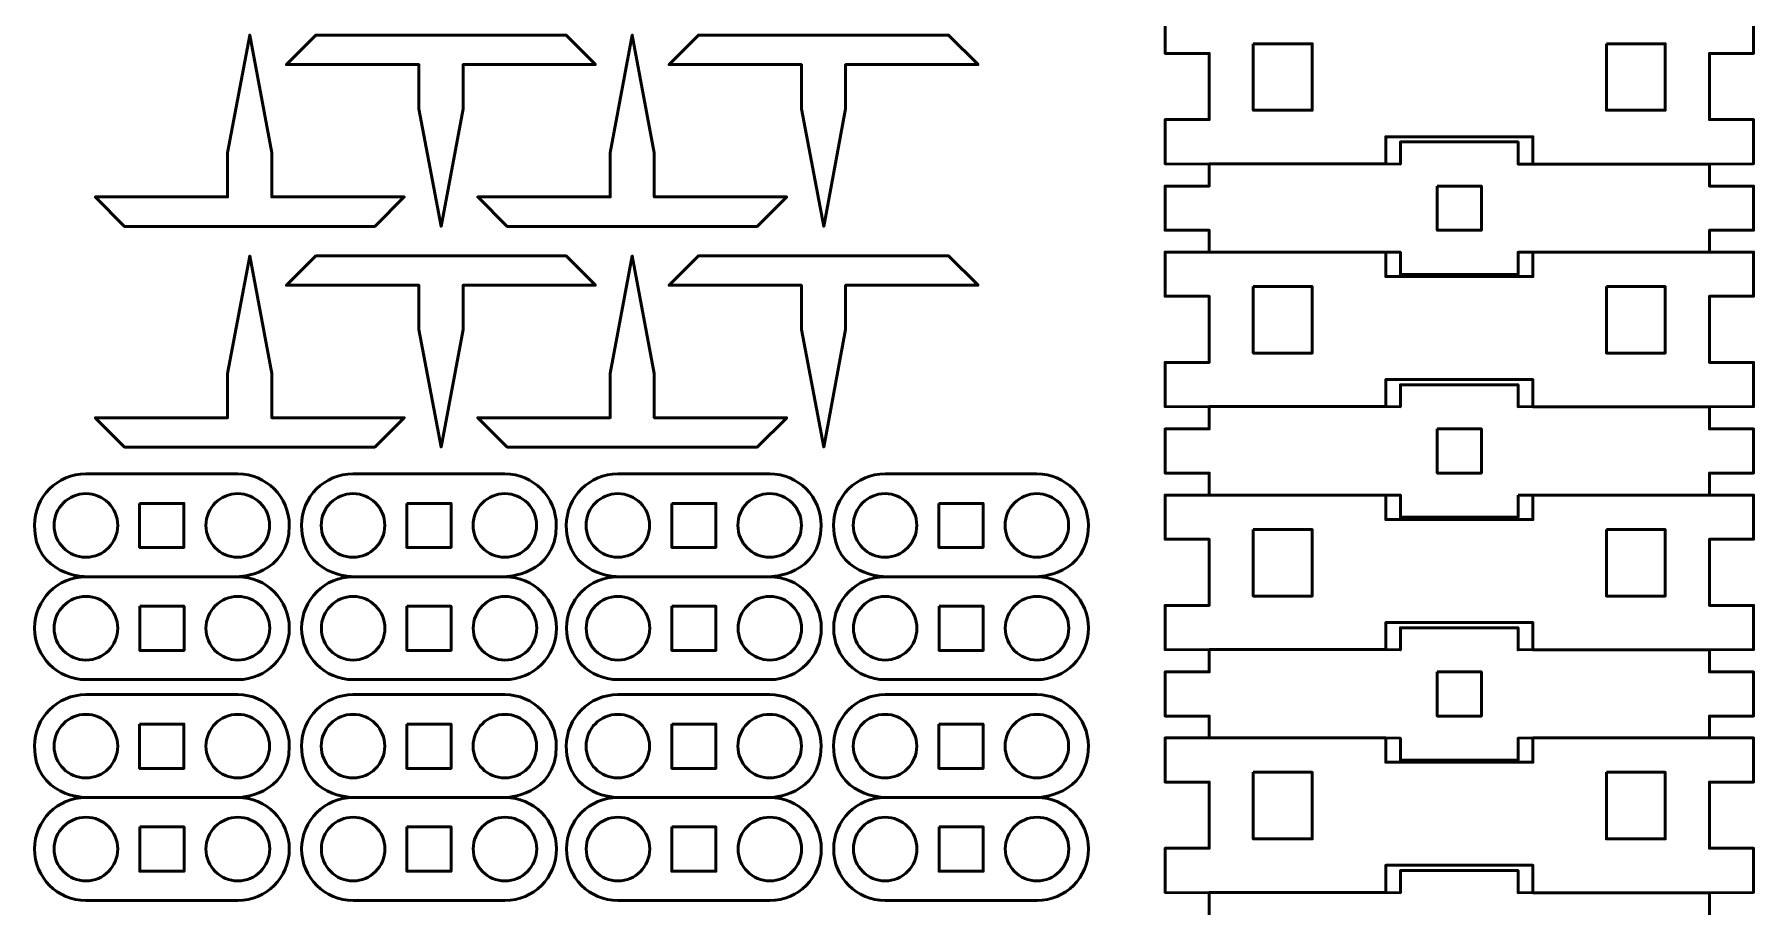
# Model space of a CAD drawing. Header units: inches. Extents: x -370 to 849, y -422 to 797.
# Drawn here: x -66 to 50.8, y -333.3 to -274 of the extents above; entities that cross this region are included whole.
import ezdxf

# ---------------------------------------------------------------- set-up
doc = ezdxf.new("R2010")
doc.units = ezdxf.units.IN
doc.header["$MEASUREMENT"] = 0
doc.layers.add('Layer 1', color=7, linetype='Continuous')

msp = doc.modelspace()

# ---------------------------------------------------------------- linework, layer by layer
at = {"layer": 'Layer 1', "color": 7, "lineweight": 50, "true_color": 0xffffff}
for points in [[(13.8, -333.8), (13.8, -332.3), (10.8, -332.28), (10.8, -329.28), (13.8, -329.28), (13.8, -324.78), (10.8, -324.78), (10.8, -321.78), (13.8, -321.78), (13.8, -320.3), (10.8, -320.3), (10.8, -317.3), (13.8, -317.3), (13.8, -315.8), (10.8, -315.78), (10.8, -312.78), (13.8, -312.78), (13.8, -308.28), (10.8, -308.28), (10.8, -305.28), (13.8, -305.28), (13.8, -303.78), (10.8, -303.78), (10.8, -300.78), (13.8, -300.78), (13.8, -299.28), (10.8, -299.26), (10.8, -296.26), (13.8, -296.26), (13.8, -291.77), (10.8, -291.77), (10.8, -288.77), (13.8, -288.77), (13.8, -287.28), (10.8, -287.28), (10.8, -284.28), (13.8, -284.28), (13.8, -282.78), (10.8, -282.76), (10.8, -279.76), (13.8, -279.76), (13.8, -275.26), (10.8, -275.26), (10.8, -272.26)], [(50.8, -272.26), (50.8, -275.26), (47.8, -275.26), (47.8, -279.76), (50.8, -279.76), (50.8, -282.76), (47.8, -282.78), (47.8, -284.28), (50.8, -284.28), (50.8, -287.28), (47.8, -287.28), (47.8, -288.77), (50.8, -288.77), (50.8, -291.77), (47.8, -291.77), (47.8, -296.26), (50.8, -296.26), (50.8, -299.26), (47.8, -299.28), (47.8, -300.78), (50.8, -300.78), (50.8, -303.78), (47.8, -303.78), (47.8, -305.28), (50.8, -305.28), (50.8, -308.28), (47.8, -308.28), (47.8, -312.78), (50.8, -312.78), (50.8, -315.78), (47.8, -315.8), (47.8, -317.3), (50.8, -317.3), (50.8, -320.3), (47.8, -320.3), (47.8, -321.78), (50.8, -321.78), (50.8, -324.78), (47.8, -324.78), (47.8, -329.28), (50.8, -329.28), (50.8, -332.28), (47.8, -332.3), (47.8, -333.8)], [(-52.91, -282.02), (-51.41, -274.02), (-49.91, -282.02), (-49.91, -285.02), (-40.91, -285.02), (-42.91, -287.02), (-59.91, -287.02), (-61.91, -285.02), (-52.91, -285.02), (-52.91, -282.02)], [(-36.91, -279.02), (-38.4, -287.02), (-39.91, -279.02), (-39.91, -276.02), (-48.91, -276.02), (-46.91, -274.02), (-29.91, -274.02), (-27.91, -276.02), (-36.91, -276.02), (-36.91, -279.02)], [(-26.91, -282.02), (-25.41, -274.02), (-23.91, -282.02), (-23.91, -285.02), (-14.91, -285.02), (-16.91, -287.02), (-33.91, -287.02), (-35.91, -285.02), (-26.91, -285.02), (-26.91, -282.02)], [(-10.91, -279.02), (-12.4, -287.02), (-13.91, -279.02), (-13.91, -276.02), (-22.91, -276.02), (-20.91, -274.02), (-3.91, -274.02), (-1.91, -276.02), (-10.91, -276.02), (-10.91, -279.02)], [(16.8, -274.61), (20.8, -274.61), (20.8, -279.13), (16.8, -279.13), (16.8, -274.61)], [(40.8, -274.61), (44.8, -274.61), (44.8, -279.13), (40.8, -279.13), (40.8, -274.61)], [(25.8, -282.76), (25.8, -280.93), (35.8, -280.93), (35.8, -282.78), (34.8, -282.78), (34.8, -281.28), (26.8, -281.28), (26.8, -282.78), (25.8, -282.76)], [(25.8, -282.76), (13.8, -282.76)], [(47.8, -282.78), (35.8, -282.78)], [(29.3, -284.28), (32.3, -284.28), (32.3, -287.28), (29.3, -287.28), (29.3, -284.28)], [(-52.91, -297.02), (-51.41, -289.02), (-49.91, -297.02), (-49.91, -300.02), (-40.91, -300.02), (-42.91, -302.02), (-59.91, -302.02), (-61.91, -300.02), (-52.91, -300.02), (-52.91, -297.02)], [(-36.91, -294.02), (-38.4, -302.02), (-39.91, -294.02), (-39.91, -291.02), (-48.91, -291.02), (-46.91, -289.02), (-29.91, -289.02), (-27.91, -291.02), (-36.91, -291.02), (-36.91, -294.02)], [(-26.91, -297.02), (-25.41, -289.02), (-23.91, -297.02), (-23.91, -300.02), (-14.91, -300.02), (-16.91, -302.02), (-33.91, -302.02), (-35.91, -300.02), (-26.91, -300.02), (-26.91, -297.02)], [(-10.91, -294.02), (-12.4, -302.02), (-13.91, -294.02), (-13.91, -291.02), (-22.91, -291.02), (-20.91, -289.02), (-3.91, -289.02), (-1.91, -291.02), (-10.91, -291.02), (-10.91, -294.02)], [(25.8, -288.77), (13.8, -288.77)], [(35.8, -288.77), (35.8, -290.43), (25.8, -290.43), (25.8, -288.77), (26.8, -288.78), (26.8, -290.28), (34.8, -290.28), (34.8, -288.78), (35.8, -288.77)], [(35.8, -288.77), (47.8, -288.77)], [(16.8, -291.11), (20.8, -291.11), (20.8, -295.63), (16.8, -295.63), (16.8, -291.11)], [(40.8, -291.11), (44.8, -291.11), (44.8, -295.63), (40.8, -295.63), (40.8, -291.11)], [(25.8, -299.26), (25.8, -297.43), (35.8, -297.43), (35.8, -299.26), (34.8, -299.28), (34.8, -297.78), (26.8, -297.78), (26.8, -299.28), (25.8, -299.26)], [(25.8, -299.26), (13.8, -299.26)], [(47.8, -299.28), (35.8, -299.28)], [(29.3, -300.78), (32.3, -300.78), (32.3, -303.78), (29.3, -303.78), (29.3, -300.78)], [(-58.89, -305.84), (-55.88, -305.84), (-55.88, -308.84), (-58.89, -308.84), (-58.89, -305.84)], [(-40.73, -305.84), (-37.72, -305.84), (-37.72, -308.84), (-40.73, -308.84), (-40.73, -305.84)], [(-22.73, -305.84), (-19.72, -305.84), (-19.72, -308.84), (-22.73, -308.84), (-22.73, -305.84)], [(-4.57, -305.84), (-1.57, -305.84), (-1.57, -308.84), (-4.57, -308.84), (-4.57, -305.84)], [(13.8, -305.28), (25.8, -305.28)], [(34.8, -305.28), (34.8, -306.78), (26.8, -306.78), (26.8, -305.28), (25.8, -305.28), (25.8, -306.94), (35.8, -306.94), (35.8, -305.28), (34.8, -305.28)], [(47.8, -305.28), (35.8, -305.28)], [(16.8, -307.62), (20.8, -307.62), (20.8, -312.14), (16.8, -312.14), (16.8, -307.62)], [(40.8, -307.62), (44.8, -307.62), (44.8, -312.14), (40.8, -312.14), (40.8, -307.62)], [(-62.54, -310.83), (-52.21, -310.83)], [(-44.38, -310.83), (-34.06, -310.83)], [(-26.38, -310.83), (-16.06, -310.83)], [(-8.22, -310.83), (2.1, -310.83)], [(-58.88, -312.83), (-55.87, -312.83), (-55.87, -315.83), (-58.88, -315.83), (-58.88, -312.83)], [(-40.72, -312.83), (-37.72, -312.83), (-37.72, -315.83), (-40.72, -315.83), (-40.72, -312.83)], [(-22.72, -312.83), (-19.72, -312.83), (-19.72, -315.83), (-22.72, -315.83), (-22.72, -312.83)], [(-4.56, -312.83), (-1.56, -312.83), (-1.56, -315.83), (-4.56, -315.83), (-4.56, -312.83)], [(25.8, -315.78), (25.8, -313.94), (35.8, -313.94), (35.8, -315.78), (34.8, -315.8), (34.8, -314.3), (26.8, -314.3), (26.8, -315.8), (25.8, -315.78)], [(25.8, -315.78), (13.8, -315.78)], [(47.8, -315.8), (35.8, -315.8)], [(29.3, -317.3), (32.3, -317.3), (32.3, -320.3), (29.3, -320.3), (29.3, -317.3)], [(-58.89, -320.84), (-55.88, -320.84), (-55.88, -323.85), (-58.89, -323.85), (-58.89, -320.84)], [(-40.73, -320.84), (-37.72, -320.84), (-37.72, -323.85), (-40.73, -323.85), (-40.73, -320.84)], [(-22.73, -320.84), (-19.72, -320.84), (-19.72, -323.85), (-22.73, -323.85), (-22.73, -320.84)], [(-4.57, -320.84), (-1.57, -320.84), (-1.57, -323.85), (-4.57, -323.85), (-4.57, -320.84)], [(25.8, -321.78), (13.8, -321.78)], [(35.8, -321.78), (35.8, -323.44), (25.8, -323.44), (25.8, -321.78), (26.8, -321.8), (26.8, -323.3), (34.8, -323.3), (34.8, -321.8), (35.8, -321.78)], [(35.8, -321.78), (47.8, -321.78)], [(16.8, -324.12), (20.8, -324.12), (20.8, -328.65), (16.8, -328.65), (16.8, -324.12)], [(40.8, -324.12), (44.8, -324.12), (44.8, -328.65), (40.8, -328.65), (40.8, -324.12)], [(-62.54, -325.84), (-52.21, -325.84)], [(-44.38, -325.84), (-34.06, -325.84)], [(-26.38, -325.84), (-16.06, -325.84)], [(-8.22, -325.84), (2.1, -325.84)], [(-58.88, -327.83), (-55.87, -327.83), (-55.87, -330.84), (-58.88, -330.84), (-58.88, -327.83)], [(-40.72, -327.83), (-37.72, -327.83), (-37.72, -330.84), (-40.72, -330.84), (-40.72, -327.83)], [(-22.72, -327.83), (-19.72, -327.83), (-19.72, -330.84), (-22.72, -330.84), (-22.72, -327.83)], [(-4.56, -327.83), (-1.56, -327.83), (-1.56, -330.84), (-4.56, -330.84), (-4.56, -327.83)], [(25.8, -332.28), (25.8, -330.44), (35.8, -330.44), (35.8, -332.28), (34.8, -332.3), (34.8, -330.8), (26.8, -330.8), (26.8, -332.3), (25.8, -332.28)], [(25.8, -332.28), (13.8, -332.28)], [(47.8, -332.3), (35.8, -332.3)]]:
    msp.add_lwpolyline(points, dxfattribs=at)
for points, knots in [([(-66.04, -307.34), (-66.04, -305.4), (-64.48, -303.84), (-62.54, -303.84), (-62.54, -303.84), (-52.22, -303.84), (-52.22, -303.84), (-50.29, -303.84), (-48.72, -305.4), (-48.72, -307.34), (-48.72, -310.75), (-52.22, -310.83), (-52.22, -310.83), (-50.28, -310.83), (-48.72, -312.39), (-48.72, -314.33), (-48.72, -316.26), (-50.28, -317.82), (-52.22, -317.82), (-52.22, -317.82), (-62.54, -317.82), (-62.54, -317.82), (-64.47, -317.82), (-66.03, -316.26), (-66.03, -314.33), (-66.03, -312.39), (-64.47, -310.83), (-62.54, -310.83), (-62.54, -310.83), (-66.04, -310.78), (-66.04, -307.34)], [0, 0, 0, 0, 1, 1, 1, 2, 2, 2, 3, 3, 3, 4, 4, 4, 5, 5, 5, 6, 6, 6, 7, 7, 7, 8, 8, 8, 9, 9, 9, 10, 10, 10, 10]), ([(-47.89, -307.34), (-47.89, -305.4), (-46.32, -303.84), (-44.39, -303.84), (-44.39, -303.84), (-34.07, -303.84), (-34.07, -303.84), (-32.13, -303.84), (-30.57, -305.4), (-30.57, -307.34), (-30.57, -310.75), (-34.06, -310.83), (-34.06, -310.83), (-32.12, -310.83), (-30.56, -312.39), (-30.56, -314.33), (-30.56, -316.26), (-32.12, -317.82), (-34.06, -317.82), (-34.06, -317.82), (-44.38, -317.82), (-44.38, -317.82), (-46.31, -317.82), (-47.88, -316.26), (-47.88, -314.33), (-47.88, -312.39), (-46.31, -310.83), (-44.38, -310.83), (-44.38, -310.83), (-47.89, -310.78), (-47.89, -307.34)], [0, 0, 0, 0, 1, 1, 1, 2, 2, 2, 3, 3, 3, 4, 4, 4, 5, 5, 5, 6, 6, 6, 7, 7, 7, 8, 8, 8, 9, 9, 9, 10, 10, 10, 10]), ([(-29.89, -307.34), (-29.89, -305.4), (-28.32, -303.84), (-26.39, -303.84), (-26.39, -303.84), (-16.07, -303.84), (-16.07, -303.84), (-14.13, -303.84), (-12.57, -305.4), (-12.57, -307.34), (-12.57, -310.75), (-16.06, -310.83), (-16.06, -310.83), (-14.13, -310.83), (-12.56, -312.39), (-12.56, -314.33), (-12.56, -316.26), (-14.13, -317.82), (-16.06, -317.82), (-16.06, -317.82), (-26.38, -317.82), (-26.38, -317.82), (-28.31, -317.82), (-29.88, -316.26), (-29.88, -314.33), (-29.88, -312.39), (-28.31, -310.83), (-26.38, -310.83), (-26.38, -310.83), (-29.89, -310.78), (-29.89, -307.34)], [0, 0, 0, 0, 1, 1, 1, 2, 2, 2, 3, 3, 3, 4, 4, 4, 5, 5, 5, 6, 6, 6, 7, 7, 7, 8, 8, 8, 9, 9, 9, 10, 10, 10, 10]), ([(-11.73, -307.34), (-11.73, -305.4), (-10.16, -303.84), (-8.23, -303.84), (-8.23, -303.84), (2.09, -303.84), (2.09, -303.84), (4.02, -303.84), (5.59, -305.4), (5.59, -307.34), (5.59, -310.75), (2.1, -310.83), (2.1, -310.83), (4.03, -310.83), (5.6, -312.39), (5.6, -314.33), (5.6, -316.26), (4.03, -317.82), (2.1, -317.82), (2.1, -317.82), (-8.22, -317.82), (-8.22, -317.82), (-10.16, -317.82), (-11.72, -316.26), (-11.72, -314.33), (-11.72, -312.39), (-10.16, -310.83), (-8.22, -310.83), (-8.22, -310.83), (-11.73, -310.78), (-11.73, -307.34)], [0, 0, 0, 0, 1, 1, 1, 2, 2, 2, 3, 3, 3, 4, 4, 4, 5, 5, 5, 6, 6, 6, 7, 7, 7, 8, 8, 8, 9, 9, 9, 10, 10, 10, 10]), ([(-62.54, -305.18), (-61.35, -305.18), (-60.38, -306.14), (-60.38, -307.34), (-60.38, -308.53), (-61.35, -309.5), (-62.54, -309.5), (-63.74, -309.5), (-64.7, -308.53), (-64.7, -307.34), (-64.7, -306.14), (-63.74, -305.18), (-62.54, -305.18)], [0, 0, 0, 0, 1, 1, 1, 2, 2, 2, 3, 3, 3, 4, 4, 4, 4]), ([(-52.22, -305.18), (-51.03, -305.18), (-50.06, -306.14), (-50.06, -307.34), (-50.06, -308.53), (-51.03, -309.5), (-52.22, -309.5), (-53.42, -309.5), (-54.38, -308.53), (-54.38, -307.34), (-54.38, -306.14), (-53.42, -305.18), (-52.22, -305.18)], [0, 0, 0, 0, 1, 1, 1, 2, 2, 2, 3, 3, 3, 4, 4, 4, 4]), ([(-44.39, -305.18), (-43.19, -305.18), (-42.23, -306.14), (-42.23, -307.34), (-42.23, -308.53), (-43.19, -309.5), (-44.39, -309.5), (-45.58, -309.5), (-46.55, -308.53), (-46.55, -307.34), (-46.55, -306.14), (-45.58, -305.18), (-44.39, -305.18)], [0, 0, 0, 0, 1, 1, 1, 2, 2, 2, 3, 3, 3, 4, 4, 4, 4]), ([(-34.07, -305.18), (-32.87, -305.18), (-31.91, -306.14), (-31.91, -307.34), (-31.91, -308.53), (-32.87, -309.5), (-34.07, -309.5), (-35.26, -309.5), (-36.23, -308.53), (-36.23, -307.34), (-36.23, -306.14), (-35.26, -305.18), (-34.07, -305.18)], [0, 0, 0, 0, 1, 1, 1, 2, 2, 2, 3, 3, 3, 4, 4, 4, 4]), ([(-26.39, -305.18), (-25.19, -305.18), (-24.23, -306.14), (-24.23, -307.34), (-24.23, -308.53), (-25.19, -309.5), (-26.39, -309.5), (-27.58, -309.5), (-28.55, -308.53), (-28.55, -307.34), (-28.55, -306.14), (-27.58, -305.18), (-26.39, -305.18)], [0, 0, 0, 0, 1, 1, 1, 2, 2, 2, 3, 3, 3, 4, 4, 4, 4]), ([(-16.07, -305.18), (-14.87, -305.18), (-13.91, -306.14), (-13.91, -307.34), (-13.91, -308.53), (-14.87, -309.5), (-16.07, -309.5), (-17.26, -309.5), (-18.23, -308.53), (-18.23, -307.34), (-18.23, -306.14), (-17.26, -305.18), (-16.07, -305.18)], [0, 0, 0, 0, 1, 1, 1, 2, 2, 2, 3, 3, 3, 4, 4, 4, 4]), ([(-8.23, -305.18), (-7.04, -305.18), (-6.07, -306.14), (-6.07, -307.34), (-6.07, -308.53), (-7.04, -309.5), (-8.23, -309.5), (-9.42, -309.5), (-10.39, -308.53), (-10.39, -307.34), (-10.39, -306.14), (-9.42, -305.18), (-8.23, -305.18)], [0, 0, 0, 0, 1, 1, 1, 2, 2, 2, 3, 3, 3, 4, 4, 4, 4]), ([(2.09, -305.18), (3.28, -305.18), (4.25, -306.14), (4.25, -307.34), (4.25, -308.53), (3.28, -309.5), (2.09, -309.5), (0.9, -309.5), (-0.07, -308.53), (-0.07, -307.34), (-0.07, -306.14), (0.9, -305.18), (2.09, -305.18)], [0, 0, 0, 0, 1, 1, 1, 2, 2, 2, 3, 3, 3, 4, 4, 4, 4]), ([(-62.54, -312.17), (-61.34, -312.17), (-60.38, -313.14), (-60.38, -314.33), (-60.38, -315.52), (-61.34, -316.49), (-62.54, -316.49), (-63.73, -316.49), (-64.7, -315.52), (-64.7, -314.33), (-64.7, -313.14), (-63.73, -312.17), (-62.54, -312.17)], [0, 0, 0, 0, 1, 1, 1, 2, 2, 2, 3, 3, 3, 4, 4, 4, 4]), ([(-52.21, -312.17), (-51.02, -312.17), (-50.05, -313.14), (-50.05, -314.33), (-50.05, -315.52), (-51.02, -316.49), (-52.21, -316.49), (-53.41, -316.49), (-54.38, -315.52), (-54.38, -314.33), (-54.38, -313.14), (-53.41, -312.17), (-52.21, -312.17)], [0, 0, 0, 0, 1, 1, 1, 2, 2, 2, 3, 3, 3, 4, 4, 4, 4]), ([(-44.38, -312.17), (-43.19, -312.17), (-42.22, -313.14), (-42.22, -314.33), (-42.22, -315.52), (-43.19, -316.49), (-44.38, -316.49), (-45.57, -316.49), (-46.54, -315.52), (-46.54, -314.33), (-46.54, -313.14), (-45.57, -312.17), (-44.38, -312.17)], [0, 0, 0, 0, 1, 1, 1, 2, 2, 2, 3, 3, 3, 4, 4, 4, 4]), ([(-34.06, -312.17), (-32.87, -312.17), (-31.9, -313.14), (-31.9, -314.33), (-31.9, -315.52), (-32.87, -316.49), (-34.06, -316.49), (-35.25, -316.49), (-36.22, -315.52), (-36.22, -314.33), (-36.22, -313.14), (-35.25, -312.17), (-34.06, -312.17)], [0, 0, 0, 0, 1, 1, 1, 2, 2, 2, 3, 3, 3, 4, 4, 4, 4]), ([(-26.38, -312.17), (-25.19, -312.17), (-24.22, -313.14), (-24.22, -314.33), (-24.22, -315.52), (-25.19, -316.49), (-26.38, -316.49), (-27.57, -316.49), (-28.54, -315.52), (-28.54, -314.33), (-28.54, -313.14), (-27.57, -312.17), (-26.38, -312.17)], [0, 0, 0, 0, 1, 1, 1, 2, 2, 2, 3, 3, 3, 4, 4, 4, 4]), ([(-16.06, -312.17), (-14.86, -312.17), (-13.9, -313.14), (-13.9, -314.33), (-13.9, -315.52), (-14.86, -316.49), (-16.06, -316.49), (-17.25, -316.49), (-18.22, -315.52), (-18.22, -314.33), (-18.22, -313.14), (-17.25, -312.17), (-16.06, -312.17)], [0, 0, 0, 0, 1, 1, 1, 2, 2, 2, 3, 3, 3, 4, 4, 4, 4]), ([(-8.22, -312.17), (-7.03, -312.17), (-6.06, -313.14), (-6.06, -314.33), (-6.06, -315.52), (-7.03, -316.49), (-8.22, -316.49), (-9.41, -316.49), (-10.38, -315.52), (-10.38, -314.33), (-10.38, -313.14), (-9.41, -312.17), (-8.22, -312.17)], [0, 0, 0, 0, 1, 1, 1, 2, 2, 2, 3, 3, 3, 4, 4, 4, 4]), ([(2.1, -312.17), (3.29, -312.17), (4.26, -313.14), (4.26, -314.33), (4.26, -315.52), (3.29, -316.49), (2.1, -316.49), (0.91, -316.49), (-0.06, -315.52), (-0.06, -314.33), (-0.06, -313.14), (0.91, -312.17), (2.1, -312.17)], [0, 0, 0, 0, 1, 1, 1, 2, 2, 2, 3, 3, 3, 4, 4, 4, 4]), ([(-66.04, -322.34), (-66.04, -320.41), (-64.48, -318.84), (-62.54, -318.84), (-62.54, -318.84), (-52.22, -318.84), (-52.22, -318.84), (-50.29, -318.84), (-48.72, -320.41), (-48.72, -322.34), (-48.72, -325.76), (-52.22, -325.83), (-52.22, -325.83), (-50.28, -325.83), (-48.72, -327.4), (-48.72, -329.33), (-48.72, -331.27), (-50.28, -332.83), (-52.22, -332.83), (-52.22, -332.83), (-62.54, -332.83), (-62.54, -332.83), (-64.47, -332.83), (-66.03, -331.27), (-66.03, -329.33), (-66.03, -327.4), (-64.47, -325.83), (-62.54, -325.83), (-62.54, -325.84), (-66.04, -325.79), (-66.04, -322.34)], [0, 0, 0, 0, 1, 1, 1, 2, 2, 2, 3, 3, 3, 4, 4, 4, 5, 5, 5, 6, 6, 6, 7, 7, 7, 8, 8, 8, 9, 9, 9, 10, 10, 10, 10]), ([(-47.89, -322.34), (-47.89, -320.41), (-46.32, -318.84), (-44.39, -318.84), (-44.39, -318.84), (-34.07, -318.84), (-34.07, -318.84), (-32.13, -318.84), (-30.57, -320.41), (-30.57, -322.34), (-30.57, -325.76), (-34.06, -325.83), (-34.06, -325.83), (-32.12, -325.83), (-30.56, -327.4), (-30.56, -329.33), (-30.56, -331.27), (-32.12, -332.83), (-34.06, -332.83), (-34.06, -332.83), (-44.38, -332.83), (-44.38, -332.83), (-46.31, -332.83), (-47.88, -331.27), (-47.88, -329.33), (-47.88, -327.4), (-46.31, -325.83), (-44.38, -325.83), (-44.38, -325.84), (-47.89, -325.79), (-47.89, -322.34)], [0, 0, 0, 0, 1, 1, 1, 2, 2, 2, 3, 3, 3, 4, 4, 4, 5, 5, 5, 6, 6, 6, 7, 7, 7, 8, 8, 8, 9, 9, 9, 10, 10, 10, 10]), ([(-29.89, -322.34), (-29.89, -320.41), (-28.32, -318.84), (-26.39, -318.84), (-26.39, -318.84), (-16.07, -318.84), (-16.07, -318.84), (-14.13, -318.84), (-12.57, -320.41), (-12.57, -322.34), (-12.57, -325.76), (-16.06, -325.83), (-16.06, -325.83), (-14.13, -325.83), (-12.56, -327.4), (-12.56, -329.33), (-12.56, -331.27), (-14.13, -332.83), (-16.06, -332.83), (-16.06, -332.83), (-26.38, -332.83), (-26.38, -332.83), (-28.31, -332.83), (-29.88, -331.27), (-29.88, -329.33), (-29.88, -327.4), (-28.31, -325.83), (-26.38, -325.83), (-26.38, -325.84), (-29.89, -325.79), (-29.89, -322.34)], [0, 0, 0, 0, 1, 1, 1, 2, 2, 2, 3, 3, 3, 4, 4, 4, 5, 5, 5, 6, 6, 6, 7, 7, 7, 8, 8, 8, 9, 9, 9, 10, 10, 10, 10]), ([(-11.73, -322.34), (-11.73, -320.41), (-10.16, -318.84), (-8.23, -318.84), (-8.23, -318.84), (2.09, -318.84), (2.09, -318.84), (4.02, -318.84), (5.59, -320.41), (5.59, -322.34), (5.59, -325.76), (2.1, -325.83), (2.1, -325.83), (4.03, -325.83), (5.6, -327.4), (5.6, -329.33), (5.6, -331.27), (4.03, -332.83), (2.1, -332.83), (2.1, -332.83), (-8.22, -332.83), (-8.22, -332.83), (-10.16, -332.83), (-11.72, -331.27), (-11.72, -329.33), (-11.72, -327.4), (-10.16, -325.83), (-8.22, -325.83), (-8.22, -325.84), (-11.73, -325.79), (-11.73, -322.34)], [0, 0, 0, 0, 1, 1, 1, 2, 2, 2, 3, 3, 3, 4, 4, 4, 5, 5, 5, 6, 6, 6, 7, 7, 7, 8, 8, 8, 9, 9, 9, 10, 10, 10, 10]), ([(-62.54, -320.18), (-61.35, -320.18), (-60.38, -321.15), (-60.38, -322.34), (-60.38, -323.54), (-61.35, -324.5), (-62.54, -324.5), (-63.74, -324.5), (-64.7, -323.54), (-64.7, -322.34), (-64.7, -321.15), (-63.74, -320.18), (-62.54, -320.18)], [0, 0, 0, 0, 1, 1, 1, 2, 2, 2, 3, 3, 3, 4, 4, 4, 4]), ([(-52.22, -320.18), (-51.03, -320.18), (-50.06, -321.15), (-50.06, -322.34), (-50.06, -323.54), (-51.03, -324.5), (-52.22, -324.5), (-53.42, -324.5), (-54.38, -323.54), (-54.38, -322.34), (-54.38, -321.15), (-53.42, -320.18), (-52.22, -320.18)], [0, 0, 0, 0, 1, 1, 1, 2, 2, 2, 3, 3, 3, 4, 4, 4, 4]), ([(-44.39, -320.18), (-43.19, -320.18), (-42.23, -321.15), (-42.23, -322.34), (-42.23, -323.54), (-43.19, -324.5), (-44.39, -324.5), (-45.58, -324.5), (-46.55, -323.54), (-46.55, -322.34), (-46.55, -321.15), (-45.58, -320.18), (-44.39, -320.18)], [0, 0, 0, 0, 1, 1, 1, 2, 2, 2, 3, 3, 3, 4, 4, 4, 4]), ([(-34.07, -320.18), (-32.87, -320.18), (-31.91, -321.15), (-31.91, -322.34), (-31.91, -323.54), (-32.87, -324.5), (-34.07, -324.5), (-35.26, -324.5), (-36.23, -323.54), (-36.23, -322.34), (-36.23, -321.15), (-35.26, -320.18), (-34.07, -320.18)], [0, 0, 0, 0, 1, 1, 1, 2, 2, 2, 3, 3, 3, 4, 4, 4, 4]), ([(-26.39, -320.18), (-25.19, -320.18), (-24.23, -321.15), (-24.23, -322.34), (-24.23, -323.54), (-25.19, -324.5), (-26.39, -324.5), (-27.58, -324.5), (-28.55, -323.54), (-28.55, -322.34), (-28.55, -321.15), (-27.58, -320.18), (-26.39, -320.18)], [0, 0, 0, 0, 1, 1, 1, 2, 2, 2, 3, 3, 3, 4, 4, 4, 4]), ([(-16.07, -320.18), (-14.87, -320.18), (-13.91, -321.15), (-13.91, -322.34), (-13.91, -323.54), (-14.87, -324.5), (-16.07, -324.5), (-17.26, -324.5), (-18.23, -323.54), (-18.23, -322.34), (-18.23, -321.15), (-17.26, -320.18), (-16.07, -320.18)], [0, 0, 0, 0, 1, 1, 1, 2, 2, 2, 3, 3, 3, 4, 4, 4, 4]), ([(-8.23, -320.18), (-7.04, -320.18), (-6.07, -321.15), (-6.07, -322.34), (-6.07, -323.54), (-7.04, -324.5), (-8.23, -324.5), (-9.42, -324.5), (-10.39, -323.54), (-10.39, -322.34), (-10.39, -321.15), (-9.42, -320.18), (-8.23, -320.18)], [0, 0, 0, 0, 1, 1, 1, 2, 2, 2, 3, 3, 3, 4, 4, 4, 4]), ([(2.09, -320.18), (3.28, -320.18), (4.25, -321.15), (4.25, -322.34), (4.25, -323.54), (3.28, -324.5), (2.09, -324.5), (0.9, -324.5), (-0.07, -323.54), (-0.07, -322.34), (-0.07, -321.15), (0.9, -320.18), (2.09, -320.18)], [0, 0, 0, 0, 1, 1, 1, 2, 2, 2, 3, 3, 3, 4, 4, 4, 4]), ([(-62.54, -327.17), (-61.34, -327.17), (-60.38, -328.14), (-60.38, -329.33), (-60.38, -330.53), (-61.34, -331.5), (-62.54, -331.5), (-63.73, -331.5), (-64.7, -330.53), (-64.7, -329.33), (-64.7, -328.14), (-63.73, -327.17), (-62.54, -327.17)], [0, 0, 0, 0, 1, 1, 1, 2, 2, 2, 3, 3, 3, 4, 4, 4, 4]), ([(-52.21, -327.17), (-51.02, -327.17), (-50.05, -328.14), (-50.05, -329.33), (-50.05, -330.53), (-51.02, -331.5), (-52.21, -331.5), (-53.41, -331.5), (-54.38, -330.53), (-54.38, -329.33), (-54.38, -328.14), (-53.41, -327.17), (-52.21, -327.17)], [0, 0, 0, 0, 1, 1, 1, 2, 2, 2, 3, 3, 3, 4, 4, 4, 4]), ([(-44.38, -327.17), (-43.19, -327.17), (-42.22, -328.14), (-42.22, -329.33), (-42.22, -330.53), (-43.19, -331.5), (-44.38, -331.5), (-45.57, -331.5), (-46.54, -330.53), (-46.54, -329.33), (-46.54, -328.14), (-45.57, -327.17), (-44.38, -327.17)], [0, 0, 0, 0, 1, 1, 1, 2, 2, 2, 3, 3, 3, 4, 4, 4, 4]), ([(-34.06, -327.17), (-32.87, -327.17), (-31.9, -328.14), (-31.9, -329.33), (-31.9, -330.53), (-32.87, -331.5), (-34.06, -331.5), (-35.25, -331.5), (-36.22, -330.53), (-36.22, -329.33), (-36.22, -328.14), (-35.25, -327.17), (-34.06, -327.17)], [0, 0, 0, 0, 1, 1, 1, 2, 2, 2, 3, 3, 3, 4, 4, 4, 4]), ([(-26.38, -327.17), (-25.19, -327.17), (-24.22, -328.14), (-24.22, -329.33), (-24.22, -330.53), (-25.19, -331.5), (-26.38, -331.5), (-27.57, -331.5), (-28.54, -330.53), (-28.54, -329.33), (-28.54, -328.14), (-27.57, -327.17), (-26.38, -327.17)], [0, 0, 0, 0, 1, 1, 1, 2, 2, 2, 3, 3, 3, 4, 4, 4, 4]), ([(-16.06, -327.17), (-14.86, -327.17), (-13.9, -328.14), (-13.9, -329.33), (-13.9, -330.53), (-14.86, -331.5), (-16.06, -331.5), (-17.25, -331.5), (-18.22, -330.53), (-18.22, -329.33), (-18.22, -328.14), (-17.25, -327.17), (-16.06, -327.17)], [0, 0, 0, 0, 1, 1, 1, 2, 2, 2, 3, 3, 3, 4, 4, 4, 4]), ([(-8.22, -327.17), (-7.03, -327.17), (-6.06, -328.14), (-6.06, -329.33), (-6.06, -330.53), (-7.03, -331.5), (-8.22, -331.5), (-9.41, -331.5), (-10.38, -330.53), (-10.38, -329.33), (-10.38, -328.14), (-9.41, -327.17), (-8.22, -327.17)], [0, 0, 0, 0, 1, 1, 1, 2, 2, 2, 3, 3, 3, 4, 4, 4, 4]), ([(2.1, -327.17), (3.29, -327.17), (4.26, -328.14), (4.26, -329.33), (4.26, -330.53), (3.29, -331.5), (2.1, -331.5), (0.91, -331.5), (-0.06, -330.53), (-0.06, -329.33), (-0.06, -328.14), (0.91, -327.17), (2.1, -327.17)], [0, 0, 0, 0, 1, 1, 1, 2, 2, 2, 3, 3, 3, 4, 4, 4, 4])]:
    msp.add_open_spline(points, degree=3, knots=knots, dxfattribs=at)

doc.saveas('drawing.dxf')
